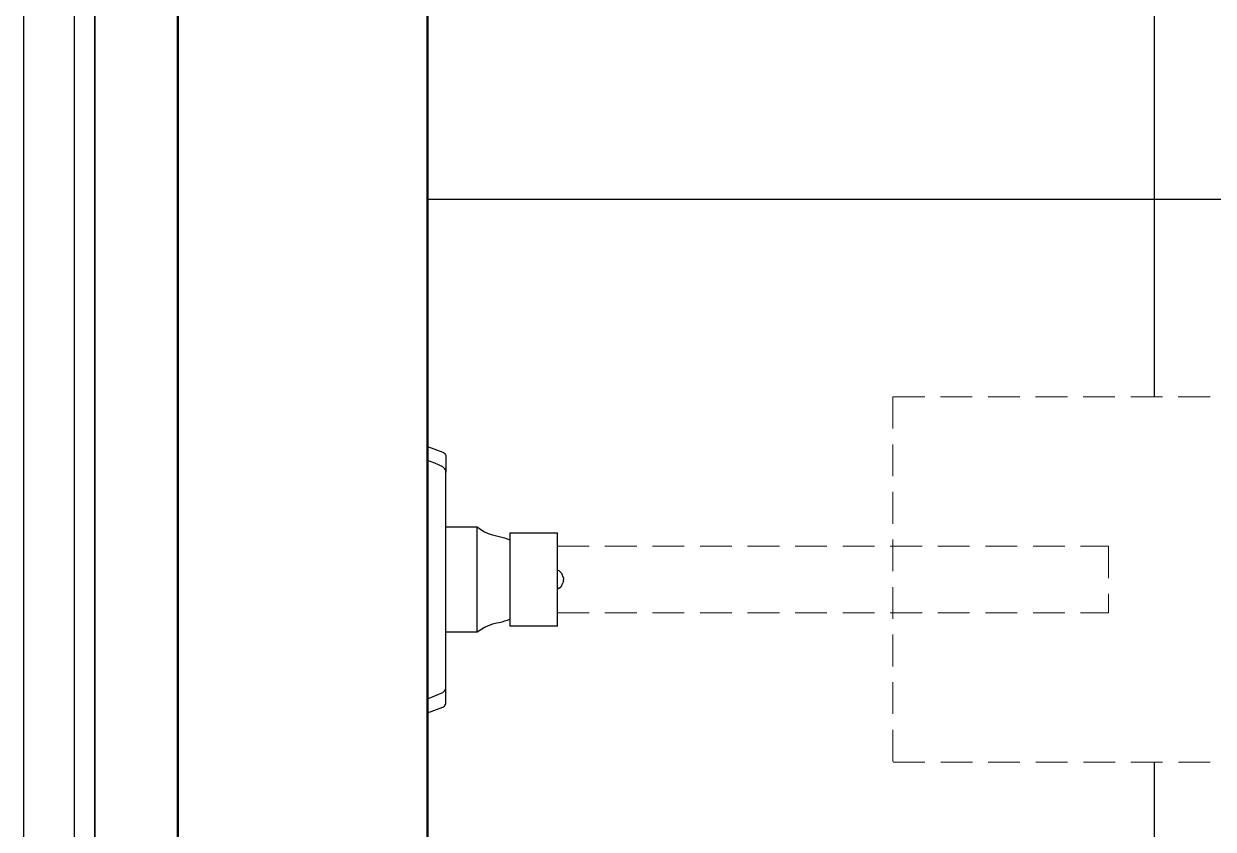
# Model space of a CAD drawing. Header units: millimetres. Extents: x 81693 to 98868, y 6565 to 11437.
# Drawn here: x 95019.9 to 95067.55, y 9988.05 to 10020.32 of the extents above; entities that cross this region are included whole.
import ezdxf

# ---------------------------------------------------------------- set-up
doc = ezdxf.new("R2010")
doc.units = ezdxf.units.MM
doc.linetypes.add('HIDDEN', pattern=[9.525, 6.35, -3.175])
for name, color, linetype in [('Hachuria - Moveis', 1, 'Continuous'), ('MOD-Mobiliário', 2, 'Continuous'), ('Piso', 55, 'Continuous'), ('PN010', 1, 'Continuous')]:
    doc.layers.add(name, color=color, linetype=linetype)
doc.layers.add('Parede Baixa', color=5, linetype='Continuous', lineweight=50)
doc.layers.add('Projeção Janela', color=15, linetype='HIDDEN', lineweight=9)

msp = doc.modelspace()

# ---------------------------------------------------------------- hatches: boundary and pattern name
at = {"layer": 'Piso'}
h = msp.add_hatch(dxfattribs=at)
h.set_pattern_fill('ANSI37', color=256, scale=13.333333, angle=45)
h.set_pattern_definition([(90, (41725.17, 5949.27), (-42.333333, 2e-14), []), (180, (41725.17, 5949.27), (-2e-14, -42.333333), [])])
h.paths.add_polyline_path([(95136.0791, 10024.7209), (95036.0791, 10024.7209), (95036.0791, 10003.3876), (95036.7275, 10003.1513), (95036.7894, 10003.078), (95036.8129, 10003.0089), (95036.8129, 10002.3648), (95036.8129, 10000.1663), (95038.066, 10000.1663), (95038.2059, 10000.061), (95038.3537, 9999.9723), (95038.5091, 9999.9004), (95038.672, 9999.8447), (95038.8427, 9999.8058), (95038.9513, 9999.7842), (95039.0583, 9999.7574), (95039.1637, 9999.7254), (95039.2675, 9999.688), (95039.3697, 9999.6454), (95039.3697, 9999.9242), (95041.2791, 9999.9242), (95041.2791, 9999.3876), (95054.7202, 9999.3876), (95054.7202, 10005.3741), (95069.3307, 10005.3741), (95069.3307, 9990.7344), (95054.7202, 9990.7344), (95054.7202, 9996.7209), (95041.2791, 9996.7209), (95041.2791, 9996.1842), (95039.3697, 9996.1842), (95039.3697, 9996.4631), (95039.2675, 9996.4205), (95039.1637, 9996.3831), (95039.0583, 9996.3511), (95038.9513, 9996.3243), (95038.8427, 9996.3027), (95038.672, 9996.2638), (95038.509, 9996.208), (95038.3536, 9996.1359), (95038.2059, 9996.0475), (95038.066, 9995.9422), (95036.8129, 9995.9422), (95036.8129, 9993.7437), (95036.8129, 9993.0795), (95036.7654, 9992.9961), (95036.7086, 9992.9503), (95036.0791, 9992.7209), (95036.0791, 9971.3876), (95136.0791, 9971.3876)])

# ---------------------------------------------------------------- linework, layer by layer
at = {"layer": 'Hachuria - Moveis'}
for p, q in [((95036.0791, 10003.3876), (95036.6863, 10003.1663)), ((95036.0791, 10003.3876), (95036.0791, 9992.7209)), ((95036.3678, 10002.7126), (95036.0791, 10002.8261)), ((95036.6863, 10003.1663), (95036.7191, 10003.1498)), ((95036.7191, 10003.1498), (95036.7496, 10003.1251)), ((95036.7496, 10003.1251), (95036.7758, 10003.0941)), ((95036.7758, 10003.0941), (95036.796, 10003.0588)), ((95036.796, 10003.0588), (95036.8086, 10003.0215)), ((95036.8086, 10003.0215), (95036.8129, 10002.985)), ((95036.8129, 10002.985), (95036.8129, 10002.3648)), ((95036.6863, 10002.5769), (95036.3678, 10002.7126)), ((95036.7758, 10002.4924), (95036.6863, 10002.5769)), ((95036.796, 10002.4511), (95036.7758, 10002.4924)), ((95036.8086, 10002.4076), (95036.796, 10002.4511)), ((95036.8129, 10002.3648), (95036.8086, 10002.4076)), ((95036.8129, 10000.1663), (95036.8129, 10002.3648)), ((95036.8129, 10000.1663), (95038.066, 10000.1663)), ((95036.8129, 9995.9422), (95036.8129, 10000.1663)), ((95038.066, 10000.1663), (95038.2059, 10000.061)), ((95038.066, 9995.9422), (95038.066, 10000.1663)), ((95038.2059, 10000.061), (95038.3537, 9999.9723)), ((95038.3537, 9999.9723), (95038.5091, 9999.9004)), ((95038.5091, 9999.9004), (95038.672, 9999.8447)), ((95039.3697, 9999.9242), (95041.2791, 9999.9242)), ((95039.3697, 9999.9242), (95039.3697, 9999.6454)), ((95041.2791, 9998.4403), (95041.2791, 9999.9242)), ((95038.672, 9999.8447), (95038.8427, 9999.8058)), ((95038.8427, 9999.8058), (95038.9513, 9999.7842)), ((95038.9513, 9999.7842), (95039.0583, 9999.7574)), ((95039.0583, 9999.7574), (95039.1637, 9999.7254)), ((95039.1637, 9999.7254), (95039.2675, 9999.688)), ((95039.2675, 9999.688), (95039.3697, 9999.6454)), ((95039.3697, 9999.6454), (95039.3697, 9996.4631)), ((95041.2884, 9998.4364), (95041.2791, 9998.4403)), ((95041.2791, 9997.6682), (95041.2791, 9998.4403)), ((95041.3458, 9998.4013), (95041.2884, 9998.4364)), ((95041.3458, 9998.4013), (95041.3969, 9998.3575)), ((95041.4407, 9998.3064), (95041.3969, 9998.3575)), ((95041.4407, 9998.3064), (95041.4758, 9998.249)), ((95041.5016, 9998.1868), (95041.4758, 9998.249)), ((95041.5173, 9998.1213), (95041.5016, 9998.1868)), ((95041.5173, 9997.9871), (95041.5016, 9997.9217)), ((95041.5173, 9998.1213), (95041.5226, 9998.0542)), ((95041.5173, 9997.9871), (95041.5226, 9998.0542)), ((95041.2791, 9997.6682), (95041.2884, 9997.6721)), ((95041.2791, 9996.1842), (95041.2791, 9997.6682)), ((95041.3458, 9997.7072), (95041.2884, 9997.6721)), ((95041.3458, 9997.7072), (95041.3969, 9997.751)), ((95041.4407, 9997.8021), (95041.3969, 9997.751)), ((95041.4407, 9997.8021), (95041.4758, 9997.8595)), ((95041.4758, 9997.8595), (95041.5016, 9997.9217)), ((95038.3536, 9996.1359), (95038.2059, 9996.0475)), ((95038.509, 9996.208), (95038.3536, 9996.1359)), ((95038.672, 9996.2638), (95038.509, 9996.208)), ((95038.8427, 9996.3027), (95038.672, 9996.2638)), ((95038.9513, 9996.3243), (95038.8427, 9996.3027)), ((95039.0583, 9996.3511), (95038.9513, 9996.3243)), ((95039.1637, 9996.3831), (95039.0583, 9996.3511)), ((95039.2675, 9996.4205), (95039.1637, 9996.3831)), ((95039.3697, 9996.4631), (95039.2675, 9996.4205)), ((95039.3697, 9996.4631), (95039.3697, 9996.1842)), ((95041.2791, 9996.1842), (95039.3697, 9996.1842)), ((95038.066, 9995.9422), (95036.8129, 9995.9422)), ((95036.8129, 9993.7437), (95036.8129, 9995.9422)), ((95038.2059, 9996.0475), (95038.066, 9995.9422)), ((95036.796, 9993.6574), (95036.8086, 9993.7009)), ((95036.8086, 9993.7009), (95036.8129, 9993.7437)), ((95036.8129, 9993.1235), (95036.8129, 9993.7437)), ((95036.0791, 9993.2824), (95036.3678, 9993.3959)), ((95036.3678, 9993.3959), (95036.6863, 9993.5316)), ((95036.6863, 9993.5316), (95036.7758, 9993.6161)), ((95036.7758, 9993.6161), (95036.796, 9993.6574)), ((95036.0791, 9992.7209), (95036.6863, 9992.9422)), ((95036.6863, 9992.9422), (95036.7191, 9992.9587)), ((95036.7191, 9992.9587), (95036.7496, 9992.9834)), ((95036.7496, 9992.9834), (95036.7758, 9993.0144)), ((95036.7758, 9993.0144), (95036.796, 9993.0497)), ((95036.796, 9993.0497), (95036.8086, 9993.087)), ((95036.8086, 9993.087), (95036.8129, 9993.1235))]:
    msp.add_line(p, q, dxfattribs=at)
at = {"layer": 'MOD-Mobiliário', "color": 1, "linetype": 'Continuous', "ltscale": 10}
msp.add_lwpolyline([(95021.9169, 10029.4468), (95021.9169, 9936.1135), (95019.904, 9936.1135), (95019.904, 10029.4468)], close=True, dxfattribs=at)
msp.add_lwpolyline([(95021.9169, 9976.4592), (95021.9169, 9938.4838), (95022.7458, 9939.5505), (95022.7458, 10025.8914), (95021.9169, 10026.4839), (95021.9169, 9984.511)], dxfattribs=at)
at = {"layer": 'Parede Baixa'}
for p, q in [((95026.0791, 9698.0542), (95026.0791, 10151.3876)), ((95036.0791, 9971.3876), (95036.0791, 10144.7209))]:
    msp.add_line(p, q, dxfattribs=at)
at = {"layer": 'PN010'}
msp.add_line((95022.7458, 10151.3876), (95022.7458, 9912.7209), dxfattribs=at)
at = {"layer": 'Projeção Janela', "linetype": 'HIDDEN', "ltscale": 0.2}
for p, q in [((95054.7202, 10005.3741), (95069.3307, 10005.3741)), ((95054.7202, 10005.3741), (95054.7202, 9990.7344)), ((95041.2791, 9999.3876), (95063.3588, 9999.3876)), ((95063.3588, 9999.3876), (95063.3588, 9996.7209)), ((95041.2791, 9996.7209), (95063.3588, 9996.7209)), ((95069.3307, 9990.7344), (95054.7202, 9990.7344))]:
    msp.add_line(p, q, dxfattribs=at)

doc.saveas('drawing.dxf')
